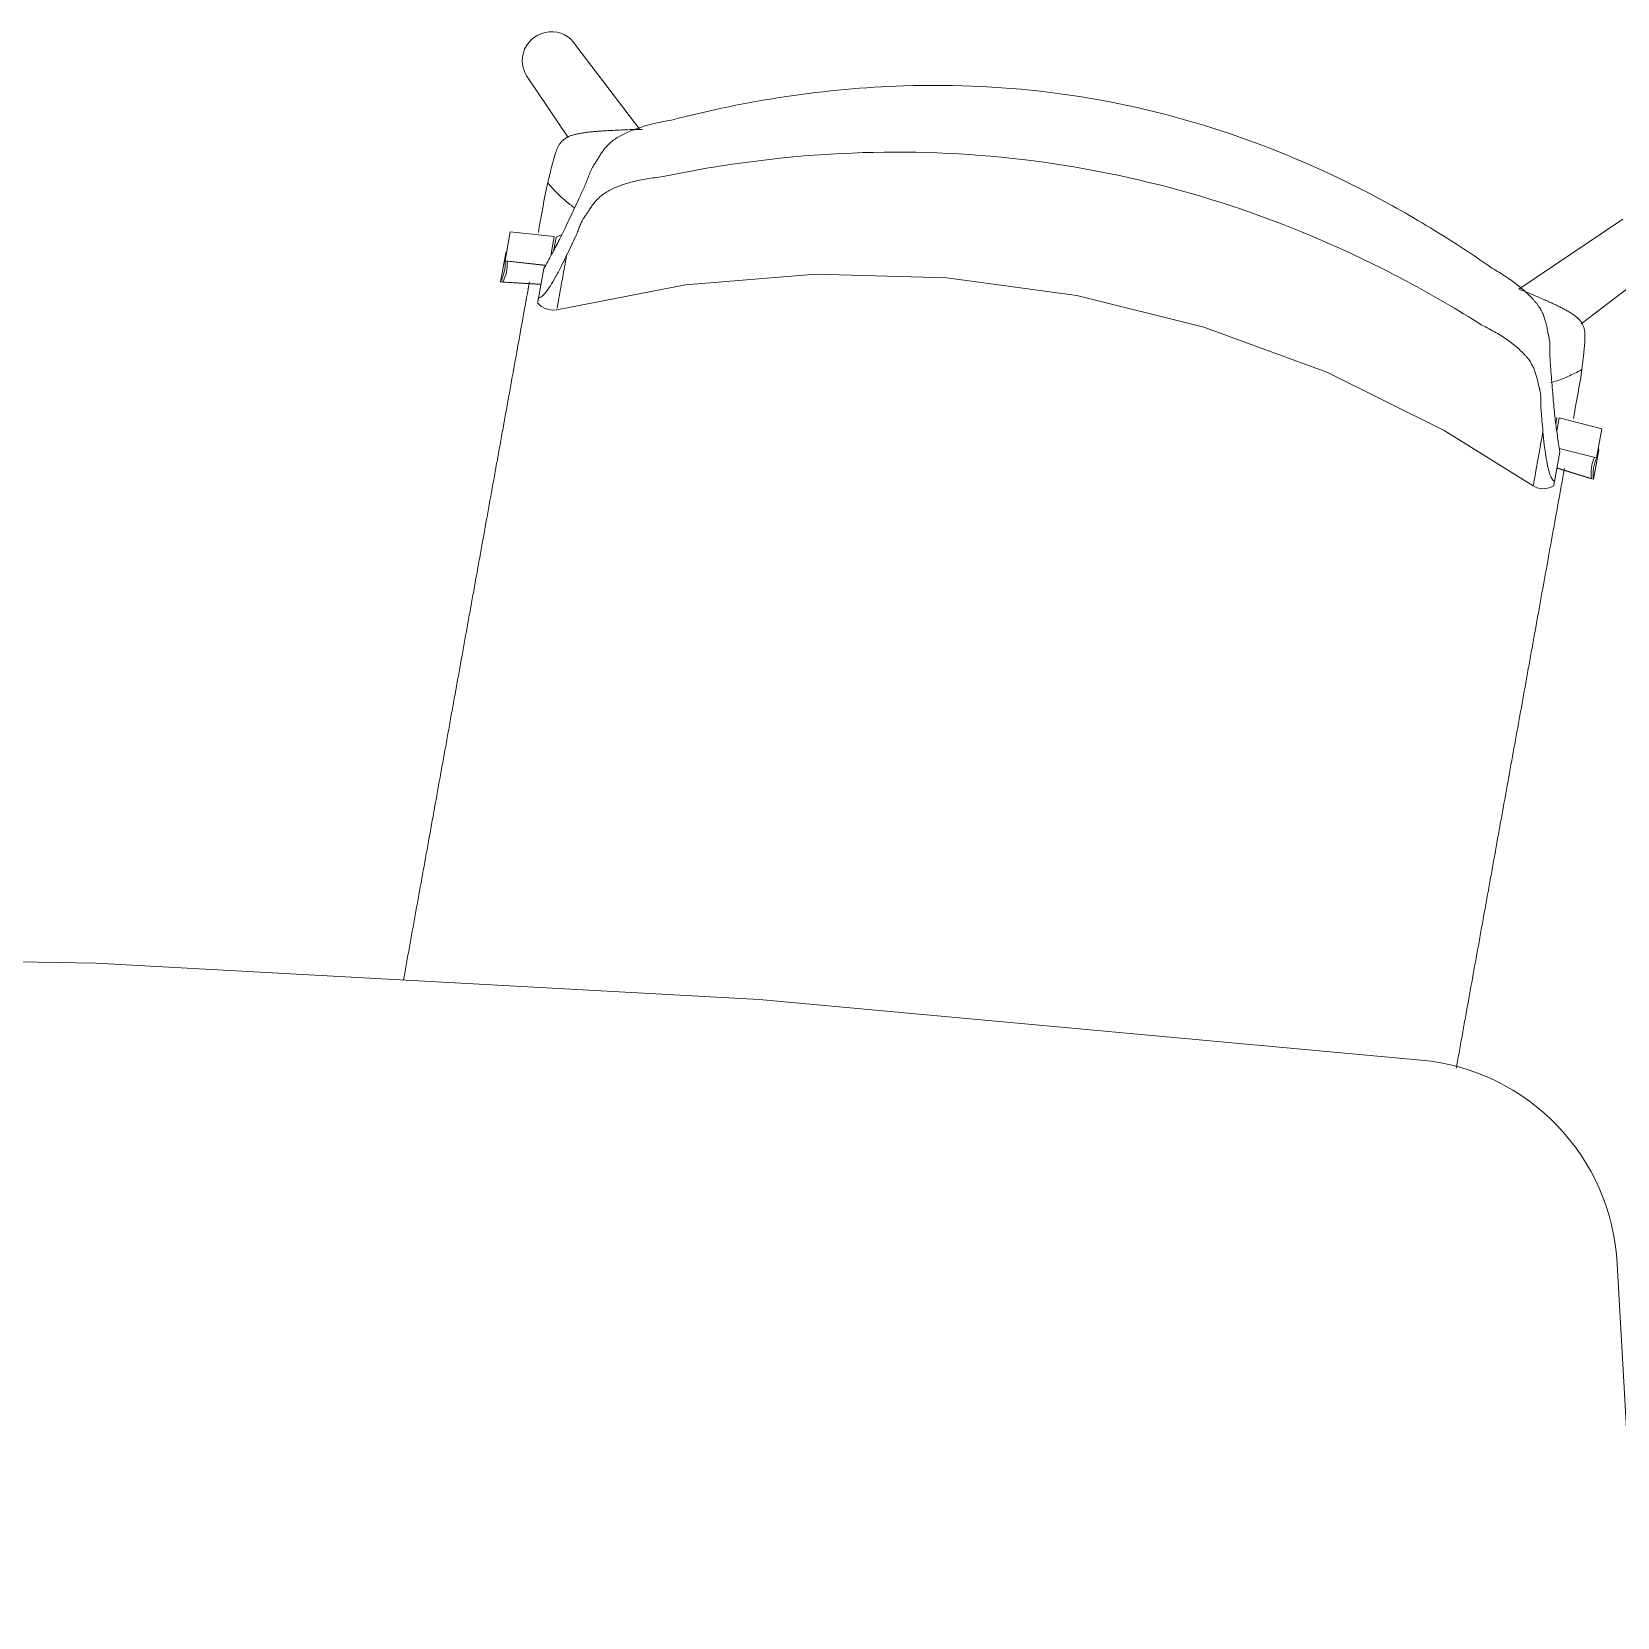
# Model space of a CAD drawing. Header units: millimetres. Extents: x 90978 to 295199, y -4084 to 97293.
# Drawn here: x 174915 to 175630, y 21644 to 22360 of the extents above; entities that cross this region are included whole.
import ezdxf

# ---------------------------------------------------------------- set-up
doc = ezdxf.new("R2010")
doc.units = ezdxf.units.MM
doc.header["$MEASUREMENT"] = 0
doc.layers.add('A-DETL-THIN', color=8, linetype='CONTINUOUS', lineweight=9)
doc.layers.add('I-FURN', color=8, linetype='CONTINUOUS', lineweight=9)

msp = doc.modelspace()

# ---------------------------------------------------------------- linework, layer by layer
at = {"layer": 'A-DETL-THIN'}
for p, q in [((174943.57, 21939.53), (174643.83, 21945)), ((175242.91, 21923.13), (174943.57, 21939.53)), ((175541.66, 21895.8), (175242.91, 21923.13)), ((175639.26, 21644.36), (175630.25, 21803.77))]:
    msp.add_line(p, q, dxfattribs=at)
msp.add_arc((175532.76, 21798.58), 97.62, 3.04846, 84.77253, dxfattribs=at)
at = {"layer": 'I-FURN'}
for p, q in [((175189.09, 22315.68), (175160.26, 22353.64)), ((175139.02, 22338.45), (175156.74, 22312.1)), ((175632.82, 22275.19), (175585.81, 22243.6)), ((175128.25, 22256.46), (175130.62, 22269.58)), ((175130.62, 22269.58), (175150.45, 22267.39)), ((175150.45, 22267.39), (175148.88, 22258.69)), ((175151.38, 22267.19), (175150.34, 22261.38)), ((175128.58, 22260.08), (175126.21, 22246.96)), ((175146.53, 22254.44), (175128.25, 22256.46)), ((175146.48, 22254.35), (175129.19, 22256.27)), ((175145.72, 22253.02), (175143.3, 22239.61)), ((175209.67, 22245.55), (175268.58, 22250.36)), ((175268.58, 22250.36), (175327.68, 22248.77)), ((175613.89, 22228.05), (175648.01, 22253.95)), ((175126.21, 22246.96), (175144.43, 22245.88)), ((175127.14, 22246.76), (175144.41, 22245.74)), ((175151.62, 22234.4), (175209.67, 22245.55)), ((175327.68, 22248.77), (175386.27, 22240.8)), ((175144.47, 22236.06), (175142.94, 22237.57)), ((175146.43, 22234.92), (175144.47, 22236.06)), ((175147.87, 22234.45), (175146.43, 22234.92)), ((175386.27, 22240.8), (175443.66, 22226.55)), ((175149.74, 22234.23), (175147.87, 22234.45)), ((175151.62, 22234.4), (175149.74, 22234.23)), ((175443.66, 22226.55), (175499.17, 22206.18)), ((175499.17, 22206.18), (175552.15, 22179.93)), ((175602.49, 22182.78), (175603.03, 22185.75)), ((175602.91, 22179.74), (175603.96, 22185.55)), ((175603.96, 22185.55), (175623.31, 22180.68)), ((175552.15, 22179.93), (175592.28, 22154.91)), ((175623.31, 22180.68), (175620.94, 22167.55)), ((175604.31, 22170.29), (175601.89, 22156.88)), ((175620.94, 22167.55), (175604.07, 22171.81)), ((175619.54, 22157.93), (175621.9, 22171.05)), ((175603, 22163.01), (175619.54, 22157.93)), ((175602.99, 22162.93), (175618.61, 22158.13)), ((175592.28, 22154.91), (175593.98, 22154.09)), ((175593.98, 22154.09), (175595.81, 22153.65)), ((175595.81, 22153.65), (175597.32, 22153.58)), ((175597.32, 22153.58), (175599.57, 22153.96)), ((175599.57, 22153.96), (175601.53, 22154.84))]:
    msp.add_line(p, q, dxfattribs=at)
msp.add_arc((175149.14, 22346.75), 13.09, 31.76357, 219.3798, dxfattribs=at)
for centre, start_param, end_param in [((175110.93, 22255.19), 2.819103, 3.398599), ((175111.87, 22255), 2.819103, 3.398599), ((175113.3, 22268.31), 2.819103, 2.902745), ((175639.09, 22173.43), 0.238848, 0.322489), ((175635.8, 22160.51), 6.026179, 6.605675), ((175636.73, 22160.31), 6.026179, 6.605675)]:
    msp.add_ellipse(centre, major_axis=(-17.11, 3.09), ratio=0.978487, start_param=start_param, end_param=end_param, dxfattribs=at)
for points, knots in [([(175203.38, 22319.95), (175220.52, 22324.46), (175255.18, 22331.58), (175314, 22337.01), (175379, 22333.92), (175448.28, 22318.22), (175502.95, 22295.66), (175544.27, 22272.82), (175564.02, 22259.96), (175573.68, 22253.15)], [-1, -1, -1, -1, -0.863636, -0.727273, -0.545455, -0.363636, -0.181818, -0.090909, 0, 0, 0, 0]), ([(175147.53, 22291.65), (175147.78, 22292.7), (175148.16, 22294.31), (175148.63, 22296.21), (175148.89, 22297.28), (175149.09, 22298.08), (175149.29, 22298.85), (175149.54, 22299.83), (175149.85, 22301.02), (175150.18, 22302.21), (175150.43, 22303.07), (175150.58, 22303.56), (175150.69, 22303.94), (175150.81, 22304.32), (175150.97, 22304.81), (175151.25, 22305.66), (175151.68, 22306.8), (175152.25, 22308.07), (175152.89, 22309.2), (175153.72, 22310.29), (175154.82, 22311.29), (175155.93, 22312.01), (175156.91, 22312.5), (175157.66, 22312.81), (175158.4, 22313.07), (175159.46, 22313.39), (175160.86, 22313.73), (175162.63, 22314.06), (175164.49, 22314.34), (175166.29, 22314.56), (175167.93, 22314.72), (175169.54, 22314.86), (175171.26, 22315), (175173.15, 22315.13), (175175.69, 22315.27), (175180.22, 22315.5), (175184.06, 22315.63), (175186.45, 22315.71)], [0, 0, 0, 0, 0.0625, 0.09375, 0.109375, 0.125, 0.140625, 0.15625, 0.1875, 0.21875, 0.234375, 0.242188, 0.25, 0.257812, 0.265625, 0.28125, 0.3125, 0.34375, 0.375, 0.40625, 0.4375, 0.46875, 0.484375, 0.5, 0.515625, 0.53125, 0.5625, 0.59375, 0.625, 0.65625, 0.6875, 0.71875, 0.75, 0.78125, 0.8125, 0.875, 1, 1, 1, 1]), ([(175149.39, 22259.62), (175150.39, 22261.35), (175152, 22264.34), (175154.32, 22269.03), (175156.15, 22272.85), (175158.03, 22276.82), (175159.99, 22281.03), (175161.77, 22284.82), (175163.23, 22287.96), (175164.17, 22289.97), (175164.86, 22291.58), (175165.47, 22293.19), (175166.04, 22294.81), (175166.7, 22296.46), (175167.27, 22297.73), (175167.84, 22298.82), (175168.3, 22299.59), (175168.58, 22300.04), (175168.8, 22300.39), (175169.03, 22300.73), (175169.33, 22301.19), (175169.85, 22302.02), (175170.59, 22303.25), (175171.54, 22304.75), (175172.6, 22306.28), (175173.8, 22307.8), (175175.22, 22309.3), (175176.61, 22310.5), (175177.72, 22311.3), (175178.4, 22311.74), (175178.93, 22312.06), (175179.48, 22312.38), (175180.22, 22312.8), (175181.58, 22313.53), (175183.66, 22314.52), (175186.37, 22315.63), (175190.29, 22317.02), (175195.76, 22318.55), (175200.74, 22319.53), (175203.38, 22319.95)], [0, 0, 0, 0, 0.142857, 0.214286, 0.285714, 0.357143, 0.428571, 0.5, 0.535714, 0.571429, 0.589286, 0.607143, 0.642857, 0.660714, 0.678571, 0.696429, 0.705357, 0.709821, 0.714286, 0.71875, 0.723214, 0.732143, 0.75, 0.767857, 0.785714, 0.803571, 0.821429, 0.839286, 0.848214, 0.852679, 0.857143, 0.861607, 0.866071, 0.875, 0.892857, 0.910714, 0.928571, 0.964286, 1, 1, 1, 1]), ([(175569.05, 22227.49), (175558.16, 22234.4), (175535.94, 22247.37), (175489.64, 22269.99), (175428.78, 22291.49), (175352.53, 22305.25), (175288, 22306.37), (175236.71, 22301.34), (175211.36, 22296.96), (175198.75, 22294.29)], [-1, -1, -1, -1, -0.9, -0.8, -0.6, -0.4, -0.2, -0.1, 0, 0, 0, 0]), ([(175198.75, 22294.29), (175196.18, 22294.04), (175191.33, 22293.39), (175185.99, 22292.21), (175182.13, 22291.07), (175179.46, 22290.11), (175177.4, 22289.25), (175176.06, 22288.6), (175175.31, 22288.22), (175174.77, 22287.93), (175174.24, 22287.64), (175173.56, 22287.22), (175172.44, 22286.47), (175171.02, 22285.32), (175169.56, 22283.85), (175168.29, 22282.33), (175167.18, 22280.82), (175166.19, 22279.34), (175165.42, 22278.16), (175164.89, 22277.38), (175164.59, 22276.94), (175164.37, 22276.62), (175164.14, 22276.31), (175163.87, 22275.9), (175163.42, 22275.21), (175162.89, 22274.25), (175162.38, 22273.16), (175161.81, 22271.75), (175161.33, 22270.37), (175160.8, 22268.96), (175160.32, 22267.85), (175159.78, 22266.73), (175159.08, 22265.24), (175157.84, 22262.63), (175156.77, 22260.42), (175156.05, 22258.96)], [0, 0, 0, 0, 0.0625, 0.125, 0.15625, 0.1875, 0.21875, 0.234375, 0.242188, 0.25, 0.257812, 0.265625, 0.28125, 0.3125, 0.34375, 0.375, 0.40625, 0.4375, 0.46875, 0.484375, 0.492188, 0.5, 0.507812, 0.515625, 0.53125, 0.5625, 0.59375, 0.625, 0.6875, 0.71875, 0.75, 0.78125, 0.8125, 0.875, 1, 1, 1, 1]), ([(175147.53, 22291.65), (175149.09, 22289.74), (175152.33, 22286.27), (175156.46, 22282.67), (175158.98, 22280.84), (175159.72, 22280.32)], [0, 0, 0, 0, 0.02777778, 0.05555556, 0.06696683, 0.06696683, 0.06696683, 0.06696683]), ([(175153.92, 22268.36), (175153.47, 22268.16), (175152.56, 22267.76), (175151.76, 22267.35), (175151.36, 22267.13)], [-0.5281276, -0.5281276, -0.5281276, -0.5281276, -0.3333333, -0.1189454, -0.1189454, -0.1189454, -0.1189454]), ([(175151.74, 22235.06), (175151.79, 22235.31), (175151.9, 22235.94), (175152.26, 22237.91), (175152.95, 22241.75), (175154.23, 22248.84), (175155.39, 22255.26), (175156.05, 22258.96)], [0.4444444, 0.4444444, 0.4444444, 0.4444444, 0.5138889, 0.5833333, 0.7222222, 0.8611111, 1, 1, 1, 1]), ([(175573.68, 22253.15), (175576.01, 22251.83), (175580.33, 22249.17), (175584.91, 22245.83), (175588.1, 22243.16), (175590.26, 22241.17), (175591.86, 22239.51), (175592.88, 22238.36), (175593.43, 22237.71), (175593.83, 22237.22), (175594.21, 22236.73), (175594.69, 22236.08), (175595.45, 22234.94), (175596.34, 22233.33), (175597.14, 22231.43), (175597.75, 22229.58), (175598.2, 22227.78), (175598.56, 22226.04), (175598.83, 22224.64), (175599.03, 22223.68), (175599.14, 22223.14), (175599.24, 22222.74), (175599.33, 22222.34), (175599.44, 22221.82), (175599.6, 22220.93), (175599.75, 22219.71), (175599.84, 22218.32), (175599.88, 22216.54), (175599.85, 22214.83), (175599.86, 22213.11), (175599.92, 22211.8), (175600.02, 22210.47), (175600.15, 22208.71), (175600.39, 22205.69), (175600.73, 22201.52), (175601.1, 22196.89), (175601.47, 22192.52), (175601.86, 22188.3), (175602.12, 22185.7), (175602.26, 22184.46)], [0, 0, 0, 0, 0.0357143, 0.0714286, 0.0892857, 0.1071429, 0.125, 0.1339286, 0.1383929, 0.1428571, 0.1473214, 0.1517857, 0.1607143, 0.1785714, 0.1964286, 0.2142857, 0.2321429, 0.25, 0.2678571, 0.2767857, 0.28125, 0.2857143, 0.2901786, 0.2946429, 0.3035714, 0.3214286, 0.3392857, 0.3571429, 0.3928571, 0.4107143, 0.4285714, 0.4464286, 0.4642857, 0.5, 0.5714286, 0.6428571, 0.7142857, 0.7857143, 0.8571429, 0.8571429, 0.8571429, 0.8571429]), ([(175082.43, 21931.94), (175082.56, 21932.67), (175083.56, 21938.23), (175085.43, 21948.58), (175088.03, 21963.01), (175090.67, 21977.62), (175093.37, 21992.6), (175096.1, 22007.7), (175098.78, 22022.58), (175101.01, 22034.95), (175102.81, 22044.89), (175104.16, 22052.42), (175105.52, 22059.92), (175107.3, 22069.78), (175109.49, 22081.96), (175111.68, 22094.11), (175113.45, 22103.9), (175114.8, 22111.35), (175116.14, 22118.81), (175117.92, 22128.65), (175120.12, 22140.88), (175122.34, 22153.16), (175124.13, 22163.09), (175125.49, 22170.65), (175126.85, 22178.19), (175128.64, 22188.1), (175130.86, 22200.39), (175133.53, 22215.21), (175136.27, 22230.4), (175138.18, 22240.98), (175139.17, 22246.46), (175139.25, 22246.91)], [-0.8625388, -0.8625388, -0.8625388, -0.8625388, -0.8571429, -0.8214286, -0.7857143, -0.75, -0.7142857, -0.6785714, -0.6428571, -0.6071429, -0.5892857, -0.5714286, -0.5535714, -0.5357143, -0.5, -0.4642857, -0.4464286, -0.4285714, -0.4107143, -0.3928571, -0.3571429, -0.3214286, -0.3035714, -0.2857143, -0.2678571, -0.25, -0.2142857, -0.1785714, -0.1428571, -0.1071429, -0.103964, -0.103964, -0.103964, -0.103964]), ([(175586.18, 22243.59), (175588.39, 22242.69), (175591.95, 22241.22), (175596.12, 22239.43), (175598.44, 22238.4), (175600.17, 22237.62), (175601.74, 22236.9), (175603.19, 22236.2), (175604.67, 22235.47), (175606.28, 22234.64), (175607.93, 22233.73), (175609.47, 22232.8), (175610.66, 22232), (175611.54, 22231.33), (175612.15, 22230.82), (175612.74, 22230.27), (175613.49, 22229.47), (175614.28, 22228.4), (175614.95, 22227.08), (175615.36, 22225.77), (175615.56, 22224.49), (175615.65, 22223.1), (175615.65, 22221.88), (175615.62, 22220.99), (175615.6, 22220.47), (175615.58, 22220.08), (175615.55, 22219.68), (175615.52, 22219.17), (175615.45, 22218.27), (175615.34, 22217.04), (175615.22, 22215.83), (175615.12, 22214.82), (175615.03, 22214.03), (175614.94, 22213.2), (175614.81, 22212.11), (175614.58, 22210.17), (175614.38, 22208.52), (175614.25, 22207.45)], [0, 0, 0, 0, 0.125, 0.1875, 0.21875, 0.25, 0.28125, 0.3125, 0.34375, 0.375, 0.40625, 0.4375, 0.46875, 0.484375, 0.5, 0.515625, 0.53125, 0.5625, 0.59375, 0.625, 0.65625, 0.6875, 0.71875, 0.734375, 0.742188, 0.75, 0.757812, 0.765625, 0.78125, 0.8125, 0.84375, 0.859375, 0.875, 0.890625, 0.90625, 0.9375, 1, 1, 1, 1]), ([(175143.3, 22239.61), (175143.2, 22239.06), (175143.06, 22238.25), (175142.94, 22237.6), (175142.92, 22237.5), (175143.03, 22238.11), (175143.17, 22238.88), (175143.24, 22239.25)], [0, 0, 0, 0, 0.125, 0.25, 0.375, 0.5, 0.5837817, 0.5837817, 0.5837817, 0.5837817]), ([(175596.71, 22179.47), (175596.54, 22181.08), (175596.31, 22183.53), (175596.06, 22186.4), (175595.93, 22188.05), (175595.82, 22189.29), (175595.76, 22190.49), (175595.75, 22192), (175595.79, 22193.46), (175595.75, 22194.98), (175595.65, 22196.19), (175595.48, 22197.26), (175595.31, 22198.07), (175595.19, 22198.55), (175595.09, 22198.92), (175594.99, 22199.3), (175594.86, 22199.81), (175594.64, 22200.73), (175594.34, 22202.1), (175593.92, 22203.84), (175593.41, 22205.64), (175592.75, 22207.5), (175591.89, 22209.39), (175590.97, 22210.97), (175590.18, 22212.07), (175589.69, 22212.69), (175589.3, 22213.15), (175588.89, 22213.61), (175588.33, 22214.23), (175587.29, 22215.3), (175585.67, 22216.83), (175583.49, 22218.66), (175580.28, 22221.08), (175575.68, 22224.05), (175571.37, 22226.36), (175569.05, 22227.49)], [0, 0, 0, 0, 0.125, 0.1875, 0.21875, 0.25, 0.28125, 0.3125, 0.375, 0.40625, 0.4375, 0.46875, 0.484375, 0.492188, 0.5, 0.507812, 0.515625, 0.53125, 0.5625, 0.59375, 0.625, 0.65625, 0.6875, 0.71875, 0.734375, 0.742188, 0.75, 0.757812, 0.765625, 0.78125, 0.8125, 0.84375, 0.875, 0.9375, 1, 1, 1, 1]), ([(175600.31, 22201.49), (175600.7, 22201.6), (175603.22, 22202.34), (175607.86, 22204.09), (175612.11, 22206.22), (175614.25, 22207.45)], [0.93933321, 0.93933321, 0.93933321, 0.93933321, 0.94444444, 0.97222222, 1, 1, 1, 1]), ([(175596.71, 22179.47), (175596.18, 22176.51), (175595.22, 22171.22), (175594.09, 22164.94), (175593.24, 22160.26), (175592.77, 22157.66), (175592.52, 22156.25), (175592.39, 22155.52), (175592.3, 22155.05), (175592.28, 22154.91), (175592.28, 22154.91)], [0, 0, 0, 0, 0.1111111, 0.2222222, 0.3333333, 0.4444444, 0.5, 0.5555556, 0.6111111, 0.6625707, 0.6625707, 0.6625707, 0.6625707]), ([(175602.27, 22184.38), (175602.41, 22183.17), (175602.7, 22180.83), (175603.02, 22178.74), (175603.19, 22177.75)], [0.8585546, 0.8585546, 0.8585546, 0.8585546, 0.9285714, 1, 1, 1, 1]), ([(175606.38, 22162.7), (175606.26, 22162.01), (175605.68, 22158.81), (175604.64, 22153.04), (175603.25, 22145.37), (175601.88, 22137.76), (175600.09, 22127.81), (175597.89, 22115.65), (175595.72, 22103.6), (175593.96, 22093.86), (175592.62, 22086.4), (175591.26, 22078.9), (175589.48, 22069.02), (175587.27, 22056.77), (175584.63, 22042.12), (175581.94, 22027.23), (175579.25, 22012.3), (175576.59, 21997.57), (175574.37, 21985.26), (175572.58, 21975.34), (175571.22, 21967.82), (175569.87, 21960.31), (175568.09, 21950.43), (175565.88, 21938.18), (175563.66, 21925.89), (175561.87, 21915.98), (175560.52, 21908.47), (175559.17, 21900.98), (175558.19, 21895.55), (175557.66, 21892.6), (175557.57, 21892.1)], [-0.8977274, -0.8977274, -0.8977274, -0.8977274, -0.8928571, -0.875, -0.8571429, -0.8392857, -0.8214286, -0.7857143, -0.75, -0.7321429, -0.7142857, -0.6964286, -0.6785714, -0.6428571, -0.6071429, -0.5714286, -0.5357143, -0.5, -0.4642857, -0.4464286, -0.4285714, -0.4107143, -0.3928571, -0.3571429, -0.3214286, -0.3035714, -0.2857143, -0.2678571, -0.25, -0.2463222, -0.2463222, -0.2463222, -0.2463222]), ([(175601.83, 22156.52), (175601.76, 22156.16), (175601.63, 22155.39), (175601.51, 22154.77), (175601.53, 22154.87), (175601.65, 22155.52), (175601.8, 22156.33), (175601.89, 22156.88)], [0.4171888, 0.4171888, 0.4171888, 0.4171888, 0.5, 0.625, 0.75, 0.875, 1, 1, 1, 1])]:
    msp.add_open_spline(points, degree=3, knots=knots, dxfattribs=at)
for points in [[(175190.18, 22315.74), (175188.93, 22315.73), (175187.69, 22315.72), (175186.45, 22315.71)], [(175186.45, 22315.71), (175187.67, 22315.72), (175188.89, 22315.73), (175190.12, 22315.74)], [(175143.29, 22269.28), (175144.44, 22275.68), (175145.56, 22281.88), (175146.64, 22287.9)], [(175146.64, 22287.9), (175146.79, 22288.52), (175147.09, 22289.77), (175147.38, 22291.03), (175147.53, 22291.65)], [(175156.05, 22258.96), (175155.17, 22257.06), (175153.41, 22253.49), (175150.91, 22248.91), (175148.66, 22245.03), (175146.63, 22242.09), (175144.78, 22240.26), (175143.76, 22239.71), (175143.3, 22239.61)], [(175145.72, 22253.02), (175146.3, 22254.02), (175147.49, 22256.1), (175148.75, 22258.4), (175149.39, 22259.62)], [(175614.25, 22207.45), (175614.17, 22206.82), (175614.01, 22205.54), (175613.85, 22204.26), (175613.76, 22203.63)], [(175613.76, 22203.63), (175612.7, 22197.71), (175611.6, 22191.63), (175610.47, 22185.36)], [(175601.89, 22156.88), (175601.51, 22157.14), (175600.73, 22158), (175599.64, 22160.37), (175598.77, 22163.83), (175598.02, 22168.25), (175597.27, 22173.42), (175596.88, 22177.37), (175596.71, 22179.47)], [(175603.19, 22177.75), (175603.36, 22176.39), (175603.73, 22173.8), (175604.13, 22171.43), (175604.31, 22170.29)]]:
    msp.add_open_spline(points, degree=3, dxfattribs=at)

doc.saveas('drawing.dxf')
